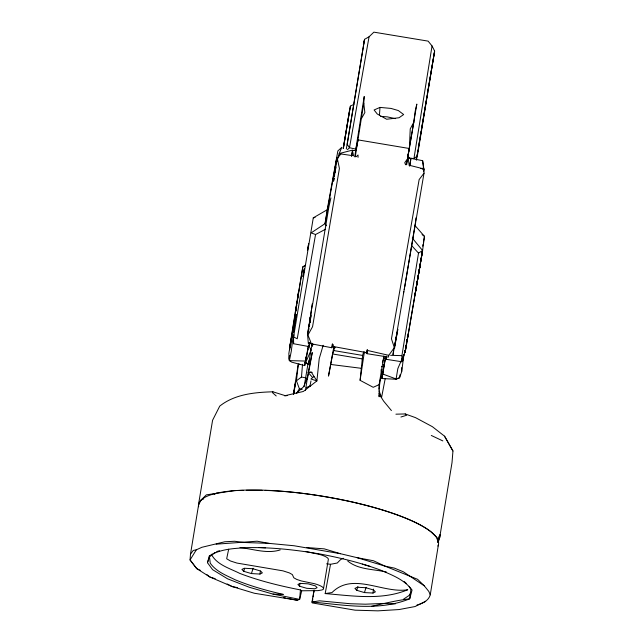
<?xml version="1.0" encoding="UTF-8"?>
<svg xmlns="http://www.w3.org/2000/svg" width="643" height="643" viewBox="0 0 643 643"><rect width="100%" height="100%" fill="white"/><g stroke="black" fill="none" stroke-linecap="round" stroke-linejoin="round"><path stroke-width="0.96" d="M382.368 375.576L381.902 378.51L396.032 379.257L399.552 377.795L401.69 371.638L401.698 367.643M367.587 350.065L367.024 353.69L388.404 357.106L388.766 355.33L394.352 347.606L424.01 173.208L424.018 168.964L410.491 165.564M414.839 225.355L424.484 236.351L422.58 250.505L418.505 253.125L401.915 355.659L401.859 361.76L385.872 359.252L386.162 357.42M289.575 355.667L289.406 360.619L291.769 362.17L304.718 365.602L308.222 346.545M289.784 349.72L289.921 345.757L298.682 290.869L297.54 297.926M383.895 355.941L379.129 384.635L373.221 387.303L360.096 380.334L362.636 355.434L363.625 351.954M314.041 590.17L311.992 602.033C344.238 604.926 378.751 611.549 409.704 598.802L410.893 589.599L409.149 586.392M355.241 156.892L363.777 103.169L364.211 96.49L355.836 149.136L349.495 147.721L347.204 144.345L364.557 39.327L369.058 36.78L373.872 32.15L428.117 41.128L432.04 45.95L434.628 51.03L421.478 129.307M379.45 115.21L379.989 107.405L391.048 108.426L398.355 110.564L403.651 114.534L399.03 117.749L386.644 119.252L377.216 113.956L374.105 109.969L379.989 107.405M294.028 331.065L294.148 329.361M198.711 504.176L190.505 554.089L190.047 559.94L196.734 568.621L209.899 577.004L232.163 586.553L254.306 593.24L297.339 600.249L299.63 599.364L301.712 590.788L300.45 589.936C279.85 585.869 259.378 580.918 239.743 573.395C229.712 568.291 216.836 564.9 211.306 554.226M395.919 414.18L405.203 413.947L415.515 417.637L432.409 426.703L444.546 436.179L452.953 451L452.013 462.622L439.683 537.62L438.164 542.33M296.801 392.969L299.389 388.766L296.431 380.801L301.479 377.007L302.531 364.284M300.45 589.936L299.63 599.364L273.066 594.116L249.275 587.26L227.542 578.804L212.608 569.674L207.48 562.713L209.321 555.978C220.453 548.865 234.004 548.471 246.783 547.643C271.467 547.145 296.045 549.91 320.343 554.057C340.79 557.939 361.077 562.874 380.616 570.132C392.013 575.027 404.447 579.648 412.059 590.025L409.704 598.802C396.884 600.361 384.168 603.455 371.501 606.341M415.667 220.798L415.925 217.864M404.704 350.515L405.178 352.324L405.749 345.878M310.28 318.783L309.516 322.995L312.434 303.544L307.563 334.384L308.319 343.225L331.868 347.759L332.254 344.118M423.062 169.656L423.383 166.738L422.644 160.686L410.957 158.371L409.784 165.934M296.431 380.801L298.231 365.055L299.718 364.147M334.657 170.813L334.336 173.618L334.681 171.713M439.056 536.214L437.883 542.25L438.341 539.557M293.136 336.185L291.327 350.998L289.406 360.619L305.787 361.069M413.835 122.138L415.153 111.44L416.833 104.078L408.008 155.887L413.835 122.138L410.242 128.865L409.366 148.509L358.014 139.893L355.836 149.136M439.683 537.62L440.053 534.606L438.052 542.298M305.321 265.157L302.845 266.821L288.836 353.594L289.406 360.619L288.98 358.448L289.414 355.483M406.095 164.6L407.799 158.435L409.077 148.493L406.689 164.761M401.69 371.638L403.925 354.59M259.981 574.054L262.368 572.873L260.552 571L252.876 568.734L244.3 568.251L241.913 569.433L243.729 571.305L251.405 573.572L259.981 574.054L260.383 571.064M372.996 593.047L375.391 591.865L373.575 589.993L365.899 587.726L357.323 587.244L354.928 588.425L356.744 590.298L364.42 592.573L372.996 593.047L373.535 589.068M305.489 390.414L308.206 372.482L312.249 352.541L308.769 371.598M393.516 350.805L392.986 354.695L397.8 329.353L394.489 348.627M293.57 341.996L293.586 343.74L308.929 346.561L309.468 342.631M309.106 360.257L308.495 364.637L305.618 362.58L305.497 361.824M367.121 349.8L366.727 352.661L363.89 352.677M326.523 225.781L325.061 223.643L335.236 166.738L339.191 153.564L341.827 147.319L337.864 150.928L327.191 209.771L313.278 217.832L293.562 336.908L293.586 343.74M336.176 162.237L336.852 157.463L334.915 168.948M293.513 337.647L293.923 334.794M333.677 180.538L334.063 177.862M334.32 176.078L336.04 165.773M378.984 389.095L380.793 376.404M405.178 352.324L406.448 343.386M406.73 341.401L407.011 339.416M407.3 337.43L407.582 335.445M295.876 311.059L296.166 309.082M296.447 307.105L296.736 305.136M297.026 303.158L298.609 292.3M304.718 365.602L305.449 360.691M305.746 358.722L306.036 356.761M353.803 104.407L350.387 106.127L343.266 148.236M299.566 586.215L297.902 584.463L300.136 583.386L308.246 583.852L315.44 585.902L317.095 587.686L314.869 588.771L306.751 588.313L299.566 586.215L300.016 583.265M360.096 380.334L364.372 351.898M386.146 357.227L385.864 359.067L383.525 357.765M354.751 156.796L355.708 150.502L352.46 150.534L351.504 156.201M395.164 343.418L395.445 341.562M395.726 339.713L396.144 336.94M327.191 209.771L325.061 223.643L311.164 232.87L315.552 234.526L325.495 229.238M309.998 322.81L310.296 320.889M409.768 165.798L410.756 159.343L407.992 156.442L409.237 165.781M384.426 362.523L384.691 360.755M400.01 374.837L399.552 377.795L396.104 378.968L382.762 374.033L385.406 358.593M422.58 250.505L407.123 340.814L422.58 250.505L415.024 294.759L422.58 250.505L412.284 238.095M309.363 326.604L309.669 324.627M309.974 322.641L310.288 320.664M312.345 601.92L312.803 598.938M313.109 596.953L313.414 594.968M313.72 592.983L314.033 590.997M382.673 373.615L382.979 371.662M383.284 369.701L383.598 367.748M383.903 365.787L384.209 363.834M307.756 349.245L307.45 351.182L307.78 349.358M334.979 169.824L336.04 163.193M333.918 346.593L328.501 376.091L332.503 354.944M409.462 158.057L413.931 158.604L432.04 45.95M293.361 394.472L298.312 363.89M304.155 386.556L307.981 363.809M305.972 358.947L306.285 357.026M343.241 148.605L349.736 108.988M346.312 149.007L364.557 39.327M351.673 156L352.645 150.076L339.191 153.564L340.726 154.674M408.458 332.656L405.765 349.069L401.859 361.76L402.47 358.095M416.969 605.039C422.395 603.464 428.704 600.771 430.255 594.799L438.454 544.468M312.466 305.256L328.943 206.507L330.912 197.907M334.376 176.536L334.681 174.695M334.987 172.854L335.284 171.014M335.59 169.173L335.895 167.325M343.362 148.589L350.387 106.127M312.209 343.322L308.495 364.637L306.695 362.949M323.493 588.731L328.348 559.402A16.212 3.786 9.4 0 0 319.169 554.346L306.084 551.59M416.399 160.027L417.379 154.119M417.709 152.15L427.008 95.976M427.338 94.007L427.659 92.037M427.989 90.06L434.403 52.477M434.628 51.03L417.355 155.96L413.931 158.604M382.979 370.344L383.292 368.423M383.606 366.51L383.927 364.589M384.241 362.668L384.554 360.755M298.746 291.311L302.845 266.821L304.734 266.186M404.76 286.706L408.369 265.061M408.699 263.091L415.579 221.779M415.024 294.759L419.71 267.44M293.69 394.272L295.547 382.561L293.57 394.159M333.548 181.43L334.087 178.256M308.929 346.561L309.556 342.848M416.351 159.85L417.339 153.934M417.669 151.965L418.006 149.996M418.336 148.027L421.149 131.285M380.439 376.653L382.135 376.549L385.213 358.802M423.415 170.234L423.753 168.257L422.644 160.686M396.104 378.968L397.856 368.535L401.264 360.699M308.447 346.006L305.618 362.58L311.067 350.202L309.026 345.894M333.227 344.592L332.913 346.456L335.124 347.839M307.563 334.384L310.81 314.781L309.982 319.129L310.899 315.528M402.848 359.043L403.177 357.13M405.347 350.877L407.437 338.917M315.552 234.526L297.243 338.773L293.562 336.908M369.058 36.78L349.495 147.721L347.429 149.698M290.202 347.654L291.584 339.89M291.93 337.945L292.268 336.008M419.292 270.189L420.434 263.807M402.759 360.771L403.82 354.896M307.901 376.364L308.246 374.451M325.189 593.585L332.013 592.549C352.661 571.683 383.003 593.762 407.726 589.752C381.805 600.586 352.404 595.812 325.189 593.585L330.518 564.297L337.262 563.011L340.669 559.531L343.266 558.253M422.684 246.205L423.046 244.227M423.407 242.258L424.484 236.351L422.049 234.582M356.118 150.237L356.463 148.356M356.809 146.475L357.154 144.595M357.5 142.714L358.014 139.893M386.403 356.174L385.864 359.067L385.261 356.335M381.902 378.51L382.762 374.033M289.921 345.757L292.139 334.256M385.165 378.84L381.54 397.655L379.145 390.92M363.391 44.753L364.195 40.63M309.862 386.523L310.979 380.945M423.472 171.681L424.018 168.964L420.691 168.514M310.593 318.679L310.987 316.726M403.41 293.457L403.804 291.536M404.206 289.607L404.6 287.686M228.667 549.202L226.674 558.775L230.451 560.985L236.905 563.067L283 570.855L289.374 572.913L292.348 574.585L293.835 577.808L296.72 579.415L301.318 580.95L314.314 583.667A16.212 3.786 9.4 0 1 322.039 589.944L318.02 590.628L301.712 590.788M307.298 379.257L307.7 377.328M307.258 379.29L307.684 377.337M367.322 350.041L366.727 352.661L332.913 346.456L332.407 343.933M367.024 353.69L367.748 350.523L388.766 355.33M385.872 359.252L386.451 356.817M331.868 347.759L332.6 344.632M310.432 317.939L310.89 316.002M308.656 330.189L309.058 328.589M362.483 358.947L332.656 353.988L334.802 347.107M323.18 345.291L319.217 358.657L316.895 380.905L303.327 391.474L284.479 395.807M243.729 571.305L244.597 568.5M356.744 590.298L357.91 586.561M251.405 573.572L253.141 568.275M364.42 592.573L366.156 587.276M207.48 562.713L209.489 556.894L209.321 555.978M382.376 362.218L384.184 357.596M308.552 326.459L309.637 323.718M307.547 377.224L303.665 386.732L296.616 393.042M402.02 358.963L403.161 356.351M287.574 395.501L285.669 395.799L272.929 391.804L272.519 392.688L276.209 395.951M243.384 490.368L234.591 490.585L206.331 494.869L201.074 500.053L198.398 505.173L212.584 420.273L219.745 406.111C234.623 394.247 254.572 392.31 272.929 391.804M361.438 118.577L364.854 112.565L363.777 103.169M430.255 594.799L428.833 591.456L424.267 585.813L417.556 579.295L384.9 566.097L373.495 560.76L357.17 557.69L340.517 553.719L294.036 545.746L269.168 543.391L244.412 542.491L234.647 541.261L224.793 541.776L201.886 547.289L196.34 549.805L190.047 559.94L196.734 568.621L200.319 570.317M410.692 592.967L409.036 595.498L403.539 599.18M407.799 158.435L404.769 162.639L405.58 164.769M190.505 554.089L193.27 550.44L196.34 549.805M424.01 173.208L419.14 179.574L391.458 338.853L394.352 347.606M356.262 156.707L358.03 154.987L358.063 157.374M313.945 376.533L310.947 379.032L316.895 380.905L311.156 371.927L308.206 372.482L312.643 377.586M215.075 552.417L209.489 556.894L210.237 563.172C216.217 571.683 226.312 575.421 235.306 579.825C250.81 586.223 266.998 590.692 283.338 594.405L273.066 594.116M425.722 601.334L415.024 606.55L399.126 609.548L377.955 610.85L355.081 610.175L312.185 602.909L311.992 602.033L319.523 600.819L350.419 603.745L365.433 604.195L383.091 603.447L395.284 603.906M306.124 387.721L310.69 385.623M201.074 500.053L203.727 498.896M214.336 494.266L216.988 493.109M400.919 417.002L406.665 415.257L405.203 413.947M216.699 551.573L219.464 550.738M280.203 549.926C267.046 554.089 253.173 548.977 239.992 547.571M308.319 343.225L310.963 342.623L307.949 335.019L312.554 326.732L339.416 168.41L337.326 158.564L340.774 153.934L352.364 155.622M313.278 217.832L315.102 217.487M381.403 366.751L383.911 366.502M216.193 544.171L257.104 541.197L269.168 543.391M308.206 372.482L312.201 372.361M246.317 490.287L262.087 490.287M390.598 355.306L401.915 355.659M265.085 490.408C293.337 491.332 321.42 495.407 349.036 501.291A121.519 28.332 9.4 0 1 431.22 532.018L437.079 537.733L437.216 539.59M258.864 547.49L265.535 547.852M380.648 116.399L387.19 116.849L395.373 118.65M306.888 547.563L324.201 548.849L340.517 553.719M326.604 563.847L330.518 564.297M330.976 364.493L361.189 368.302M304.653 362.58L306.615 362.837M333.781 350.564L362.636 355.434M386.596 572.117C373.76 568.959 358.408 569.931 347.726 561.001M299.389 388.766L302.258 389.272M283.603 597.628L285.564 597.998M287.525 598.376L297.339 600.249M301.479 377.007L306.197 377.963M237.653 587.678L232.163 586.553L227.14 583.965M362.298 564.104L369.974 566.37M357.17 557.69L384.9 566.097L394.392 568.115L403.346 571.788L424.267 585.813M215.188 578.676L209.899 577.004L206.837 574.601M431.292 435.456L442.818 440.905M404.238 581.593L406.48 583.587M411.424 245.345L418.505 253.125M391.418 410.564L383.582 401.071L378.992 393.741M444.546 436.179L452.953 451M311.172 343.611L312.442 345.99L312.779 344.142L312.442 345.99L311.252 343.627M352.46 150.534L353.586 155.903M336.828 159.231L337.165 161.208M381.042 369.749L382.135 376.549M379.065 395.26L379.137 396.779L379.129 384.635M198.663 506.748A121.559 28.38 9.4 0 1 322.673 496.235A121.559 28.38 9.4 0 1 437.891 546.092M296.15 314.427L293.216 332.704L296.15 314.427M295.643 310.304L295.378 312.554L296.455 305.939L295.643 310.304M304.243 269.047L302.974 276.49L304.243 269.047M308.664 243.801L307.467 250.473L308.664 243.801"/></g></svg>
